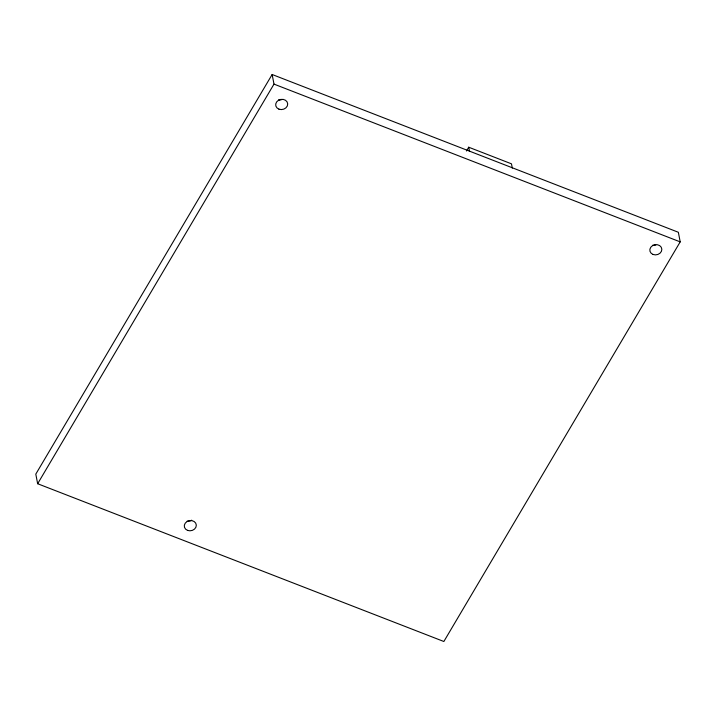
<?xml version="1.0" encoding="UTF-8"?>
<svg xmlns="http://www.w3.org/2000/svg" width="716" height="716" viewBox="0 0 716 716"><rect width="100%" height="100%" fill="white"/><g stroke="black" fill="none" stroke-linecap="round" stroke-linejoin="round"><path stroke-width="1.07" d="M272.143 74.5L35.8 474.117L37.653 483.73L443.857 641.5L680.2 241.883L678.347 232.27L272.143 74.5L273.995 84.112L37.653 483.73M466.492 150.987L468.72 147.219L511.475 163.83L512.298 168.099M273.995 84.112L680.2 241.883M468.72 147.219L469.544 151.497M655.784 244.944A6.059 5.102 -10.9 0 1 652.67 245.23M281.656 99.622A6.059 5.102 -10.9 0 1 278.533 99.909M191.691 520.21A6.059 5.102 -10.9 0 1 187.144 521.141M653.046 254.457A6.059 5.102 -10.9 0 0 661.844 249.204A6.059 5.102 -10.9 0 0 652.589 245.615A6.059 5.102 -10.9 0 0 653.046 254.457M278.909 109.145A6.059 5.102 -10.9 0 0 287.707 103.892A6.059 5.102 -10.9 0 0 278.452 100.294A6.059 5.102 -10.9 0 0 278.909 109.145M187.52 530.377A6.059 5.102 -10.9 0 0 196.318 525.123A6.059 5.102 -10.9 0 0 187.064 521.525A6.059 5.102 -10.9 0 0 187.52 530.377"/></g></svg>
